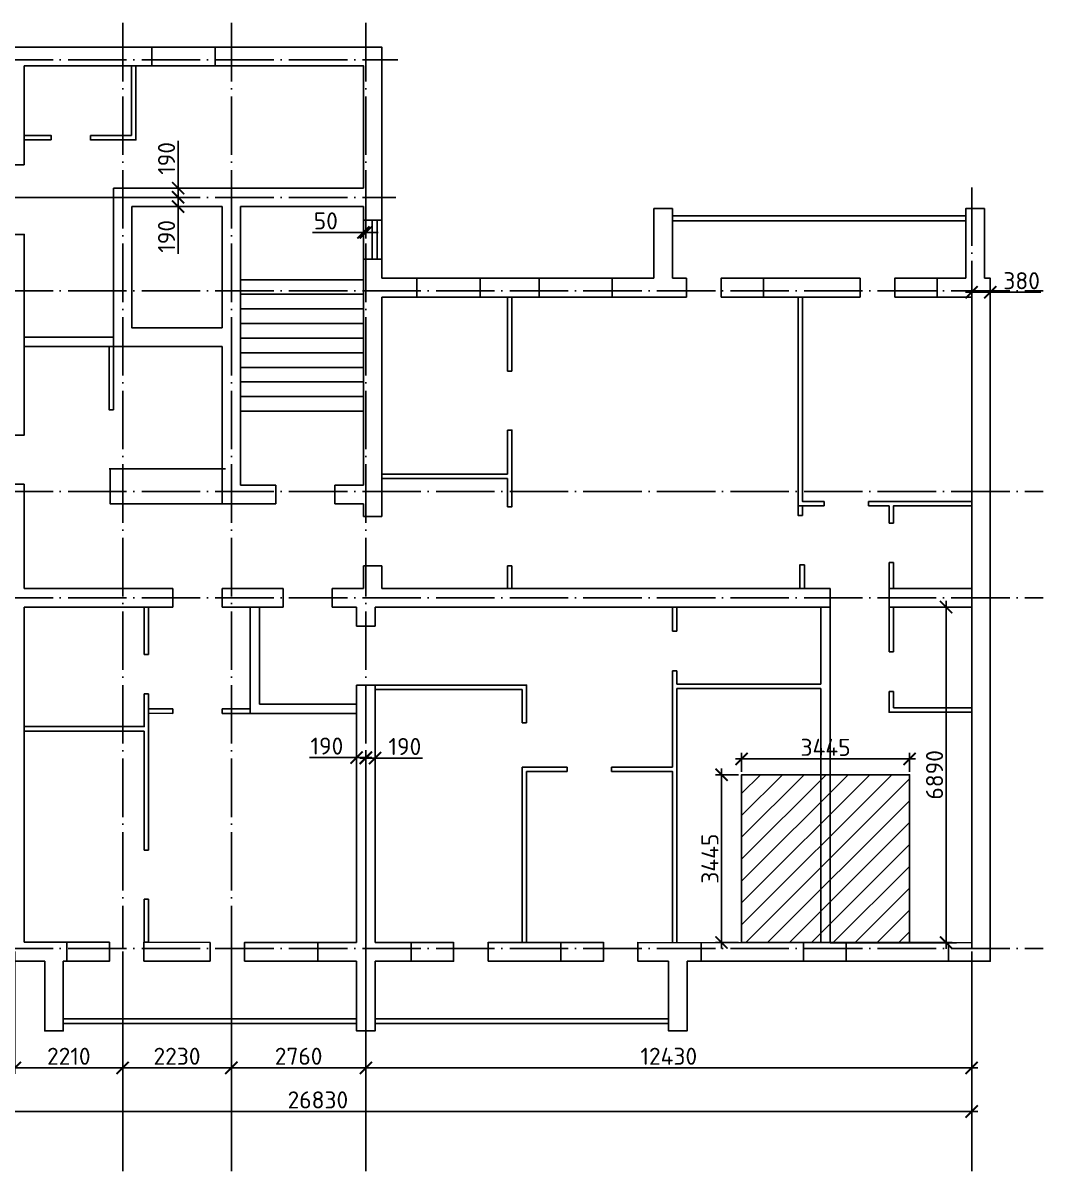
# Paper-space layout 'Лист2' of a CAD drawing. Header units: millimetres. Extents: x 96 to 513, y 81 to 867.
# Drawn here: x 304 to 513.3, y 631.6 to 867.3 of the extents above; entities that cross this region are included whole.
import ezdxf

# ---------------------------------------------------------------- set-up
doc = ezdxf.new("R2010")
doc.units = ezdxf.units.MM
doc.header["$LTSCALE"] = 0.5
doc.linetypes.add('ACAD_ISO04W100', pattern=[30, 24, -3, 0, -3])
for name, color, linetype in [('оси', 7, 'ACAD_ISO04W100'), ('размеры', 7, 'Continuous'), ('тонкие', 7, 'Continuous')]:
    doc.layers.add(name, color=color, linetype=linetype)
doc.layers.add('построения', color=6, linetype='Continuous', lineweight=25)
doc.layers.add('ТОНКИЕе', color=7, linetype='Continuous', lineweight=25)
doc.styles.add('Наклонный', font='isocpeur.ttf', dxfattribs={"height": 3.5})
doc.dimstyles.new('СТРОИТЕЛЬНЫЙ', dxfattribs={"dimtxt": 3.5, "dimasz": 2.5, "dimexe": 1.25, "dimexo": 0.625, "dimtad": 1, "dimdec": 0, "dimlfac": 100, "dimdsep": 46, "dimtxsty": 'Наклонный', "dimblk1": 'ARCHTICK', "dimblk2": 'ARCHTICK', "dimsah": 1, "dimcen": 0, "dimdle": 1.25, "dimadec": 0, "dimazin": 0, "dimtfac": 0.75, "dimtdec": 0, "dimtmove": 0, "dimatfit": 3, "dimldrblk": 'ARCHTICK', "dimfxl": 1, "dimtolj": 1, "dimtzin": 0, "dimarcsym": 0})

# ---------------------------------------------------------------- blocks, each defined once
blk = doc.blocks.new('_ArchTick')
at = {"color": 0, "linetype": 'ByBlock', "const_width": 0.15}
blk.add_lwpolyline([(-0.5, -0.5), (0.5, 0.5)], dxfattribs=at)
blk = doc.blocks.new('*D726')
at = {"layer": 'Defpoints', "color": 0, "transparency": 16777216}
for p in [(302.33, 677.31), (324.43, 677.31), (324.43, 652.82)]:
    blk.add_point(p, dxfattribs=at)
at = {"layer": 'размеры', "color": 0, "lineweight": -2, "transparency": 16777216}
for p, q in [((302.33, 676.69), (302.33, 651.57)), ((324.43, 676.69), (324.43, 651.57)), ((301.08, 652.82), (325.68, 652.82))]:
    blk.add_line(p, q, dxfattribs=at)
at = {"layer": 'размеры', "color": 0, "lineweight": -2, "transparency": 16777216, "xscale": 2.5, "yscale": 2.5, "zscale": 2.5, "rotation": 180}
blk.add_blockref('_ArchTick', (302.33, 652.82), dxfattribs=at)
at = {"layer": 'размеры', "color": 0, "lineweight": -2, "transparency": 16777216, "xscale": 2.5, "yscale": 2.5, "zscale": 2.5}
blk.add_blockref('_ArchTick', (324.43, 652.82), dxfattribs=at)
at = {"layer": 'размеры', "color": 0, "transparency": 16777216, "insert": (313.38, 655.2), "char_height": 3.5, "attachment_point": 5, "style": 'Наклонный'}
blk.add_mtext('\\A1;2210', dxfattribs=at)
blk = doc.blocks.new('*D727')
at = {"layer": 'Defpoints', "color": 0, "transparency": 16777216}
for p in [(324.43, 677.31), (346.73, 678.51), (346.73, 652.82)]:
    blk.add_point(p, dxfattribs=at)
at = {"layer": 'размеры', "color": 0, "lineweight": -2, "transparency": 16777216}
for p, q in [((324.43, 676.69), (324.43, 651.57)), ((346.73, 677.89), (346.73, 651.57)), ((323.18, 652.82), (347.98, 652.82))]:
    blk.add_line(p, q, dxfattribs=at)
at = {"layer": 'размеры', "color": 0, "lineweight": -2, "transparency": 16777216, "xscale": 2.5, "yscale": 2.5, "zscale": 2.5, "rotation": 180}
blk.add_blockref('_ArchTick', (324.43, 652.82), dxfattribs=at)
at = {"layer": 'размеры', "color": 0, "lineweight": -2, "transparency": 16777216, "xscale": 2.5, "yscale": 2.5, "zscale": 2.5}
blk.add_blockref('_ArchTick', (346.73, 652.82), dxfattribs=at)
at = {"layer": 'размеры', "color": 0, "transparency": 16777216, "insert": (335.58, 655.2), "char_height": 3.5, "attachment_point": 5, "style": 'Наклонный'}
blk.add_mtext('\\A1;2230', dxfattribs=at)
blk = doc.blocks.new('*D718')
at = {"layer": 'Defpoints', "color": 0, "transparency": 16777216}
for p in [(346.73, 678.51), (374.33, 678.56), (374.33, 652.82)]:
    blk.add_point(p, dxfattribs=at)
at = {"layer": 'размеры', "color": 0, "lineweight": -2, "transparency": 16777216}
for p, q in [((346.73, 677.89), (346.73, 651.57)), ((374.33, 677.93), (374.33, 651.57)), ((345.48, 652.82), (375.58, 652.82))]:
    blk.add_line(p, q, dxfattribs=at)
at = {"layer": 'размеры', "color": 0, "lineweight": -2, "transparency": 16777216, "xscale": 2.5, "yscale": 2.5, "zscale": 2.5, "rotation": 180}
blk.add_blockref('_ArchTick', (346.73, 652.82), dxfattribs=at)
at = {"layer": 'размеры', "color": 0, "lineweight": -2, "transparency": 16777216, "xscale": 2.5, "yscale": 2.5, "zscale": 2.5}
blk.add_blockref('_ArchTick', (374.33, 652.82), dxfattribs=at)
at = {"layer": 'размеры', "color": 0, "transparency": 16777216, "insert": (360.53, 655.2), "char_height": 3.5, "attachment_point": 5, "style": 'Наклонный'}
blk.add_mtext('\\A1;2760', dxfattribs=at)
blk = doc.blocks.new('*D728')
at = {"layer": 'Defpoints', "color": 0, "transparency": 16777216}
for p in [(374.33, 678.56), (498.63, 677.31), (498.63, 652.82)]:
    blk.add_point(p, dxfattribs=at)
at = {"layer": 'размеры', "color": 0, "lineweight": -2, "transparency": 16777216}
for p, q in [((374.33, 677.93), (374.33, 651.57)), ((498.63, 676.69), (498.63, 651.57)), ((373.08, 652.82), (499.88, 652.82))]:
    blk.add_line(p, q, dxfattribs=at)
at = {"layer": 'размеры', "color": 0, "lineweight": -2, "transparency": 16777216, "xscale": 2.5, "yscale": 2.5, "zscale": 2.5, "rotation": 180}
blk.add_blockref('_ArchTick', (374.33, 652.82), dxfattribs=at)
at = {"layer": 'размеры', "color": 0, "lineweight": -2, "transparency": 16777216, "xscale": 2.5, "yscale": 2.5, "zscale": 2.5}
blk.add_blockref('_ArchTick', (498.63, 652.82), dxfattribs=at)
at = {"layer": 'размеры', "color": 0, "transparency": 16777216, "insert": (436.48, 655.2), "char_height": 3.5, "attachment_point": 5, "style": 'Наклонный'}
blk.add_mtext('\\A1;12430', dxfattribs=at)
blk = doc.blocks.new('*D735')
at = {"layer": 'Defpoints', "color": 0, "transparency": 16777216}
for p in [(335.8, 833.41), (348.75, 833.41), (301.57, 831.51)]:
    blk.add_point(p, dxfattribs=at)
at = {"layer": 'размеры', "color": 0, "lineweight": -2, "transparency": 16777216}
for p, q in [((335.8, 833.41), (335.8, 843.11)), ((348.12, 833.41), (334.55, 833.41)), ((335.8, 830.26), (335.8, 833.41)), ((302.19, 831.51), (337.05, 831.51))]:
    blk.add_line(p, q, dxfattribs=at)
at = {"layer": 'размеры', "color": 0, "lineweight": -2, "transparency": 16777216, "xscale": 2.5, "yscale": 2.5, "zscale": 2.5}
for p, rotation in [((335.8, 833.41), 90), ((335.8, 831.51), 270)]:
    blk.add_blockref('_ArchTick', p, dxfattribs=dict(at, rotation=rotation))
at = {"layer": 'размеры', "color": 0, "transparency": 16777216, "insert": (333.43, 839.51), "char_height": 3.5, "attachment_point": 5, "rotation": 90, "style": 'Наклонный'}
blk.add_mtext('\\A1;190', dxfattribs=at)
blk = doc.blocks.new('*D736')
at = {"layer": 'Defpoints', "color": 0, "transparency": 16777216}
for p in [(326.33, 829.61), (335.8, 831.51), (335.8, 829.61)]:
    blk.add_point(p, dxfattribs=at)
at = {"layer": 'размеры', "color": 0, "lineweight": -2, "transparency": 16777216}
for p, q in [((335.8, 832.76), (335.8, 829.61)), ((326.96, 829.61), (337.05, 829.61)), ((335.18, 831.51), (334.55, 831.51)), ((335.8, 829.61), (335.8, 819.91))]:
    blk.add_line(p, q, dxfattribs=at)
at = {"layer": 'размеры', "color": 0, "lineweight": -2, "transparency": 16777216, "xscale": 2.5, "yscale": 2.5, "zscale": 2.5}
for p, rotation in [((335.8, 831.51), 90), ((335.8, 829.61), 270)]:
    blk.add_blockref('_ArchTick', p, dxfattribs=dict(at, rotation=rotation))
at = {"layer": 'размеры', "color": 0, "transparency": 16777216, "insert": (333.43, 823.51), "char_height": 3.5, "attachment_point": 5, "rotation": 90, "style": 'Наклонный'}
blk.add_mtext('\\A1;190', dxfattribs=at)
blk = doc.blocks.new('*D737')
at = {"layer": 'Defpoints', "color": 0, "transparency": 16777216}
for p in [(373.83, 829.61), (374.33, 829.61), (373.83, 824.31)]:
    blk.add_point(p, dxfattribs=at)
at = {"layer": 'размеры', "color": 0, "lineweight": -2, "transparency": 16777216}
for p, q in [((373.83, 828.99), (373.83, 823.06)), ((374.33, 828.99), (374.33, 823.06)), ((373.83, 824.31), (363.38, 824.31)), ((374.33, 824.31), (373.83, 824.31)), ((374.33, 824.31), (376.83, 824.31))]:
    blk.add_line(p, q, dxfattribs=at)
at = {"layer": 'размеры', "color": 0, "lineweight": -2, "transparency": 16777216, "xscale": 2.5, "yscale": 2.5, "zscale": 2.5}
blk.add_blockref('_ArchTick', (373.83, 824.31), dxfattribs=at)
at = {"layer": 'размеры', "color": 0, "lineweight": -2, "transparency": 16777216, "xscale": 2.5, "yscale": 2.5, "zscale": 2.5, "rotation": 180}
blk.add_blockref('_ArchTick', (374.33, 824.31), dxfattribs=at)
at = {"layer": 'размеры', "color": 0, "transparency": 16777216, "insert": (366.11, 826.68), "char_height": 3.5, "attachment_point": 5, "style": 'Наклонный'}
blk.add_mtext('\\A1;50', dxfattribs=at)
blk = doc.blocks.new('*D738')
at = {"layer": 'Defpoints', "color": 0, "transparency": 16777216}
for p in [(498.63, 811.01), (502.43, 812.03), (502.43, 812.03)]:
    blk.add_point(p, dxfattribs=at)
at = {"layer": 'размеры', "color": 0, "lineweight": -2, "transparency": 16777216}
for p, q in [((498.63, 811.64), (498.63, 813.28)), ((497.38, 812.03), (502.43, 812.03)), ((502.43, 812.03), (512.83, 812.03)), ((502.43, 811.4), (502.43, 810.78))]:
    blk.add_line(p, q, dxfattribs=at)
at = {"layer": 'размеры', "color": 0, "lineweight": -2, "transparency": 16777216, "xscale": 2.5, "yscale": 2.5, "zscale": 2.5, "rotation": 180}
blk.add_blockref('_ArchTick', (498.63, 812.03), dxfattribs=at)
at = {"layer": 'размеры', "color": 0, "lineweight": -2, "transparency": 16777216, "xscale": 2.5, "yscale": 2.5, "zscale": 2.5}
blk.add_blockref('_ArchTick', (502.43, 812.03), dxfattribs=at)
at = {"layer": 'размеры', "color": 0, "transparency": 16777216, "insert": (508.88, 814.4), "char_height": 3.5, "attachment_point": 5, "style": 'Наклонный'}
blk.add_mtext('\\A1;380', dxfattribs=at)
blk = doc.blocks.new('*D741')
at = {"layer": 'Defpoints', "color": 0, "transparency": 16777216}
for p in [(372.43, 716.51), (372.43, 712.98), (374.33, 677.31)]:
    blk.add_point(p, dxfattribs=at)
at = {"layer": 'размеры', "color": 0, "lineweight": -2, "transparency": 16777216}
for p, q in [((372.43, 716.51), (362.73, 716.51)), ((372.43, 713.61), (372.43, 717.76)), ((375.58, 716.51), (372.43, 716.51)), ((374.33, 677.94), (374.33, 717.76))]:
    blk.add_line(p, q, dxfattribs=at)
at = {"layer": 'размеры', "color": 0, "lineweight": -2, "transparency": 16777216, "xscale": 2.5, "yscale": 2.5, "zscale": 2.5, "rotation": 180}
blk.add_blockref('_ArchTick', (372.43, 716.51), dxfattribs=at)
at = {"layer": 'размеры', "color": 0, "lineweight": -2, "transparency": 16777216, "xscale": 2.5, "yscale": 2.5, "zscale": 2.5}
blk.add_blockref('_ArchTick', (374.33, 716.51), dxfattribs=at)
at = {"layer": 'размеры', "color": 0, "transparency": 16777216, "insert": (366.33, 718.88), "char_height": 3.5, "attachment_point": 5, "style": 'Наклонный'}
blk.add_mtext('\\A1;190', dxfattribs=at)
blk = doc.blocks.new('*D720')
at = {"layer": 'Defpoints', "color": 0, "transparency": 16777216}
for p in [(374.33, 716.41), (376.23, 716.41), (376.23, 713.32)]:
    blk.add_point(p, dxfattribs=at)
at = {"layer": 'размеры', "color": 0, "lineweight": -2, "transparency": 16777216}
for p, q in [((376.23, 713.94), (376.23, 717.66)), ((373.08, 716.41), (376.23, 716.41)), ((374.33, 715.78), (374.33, 715.16)), ((376.23, 716.41), (385.93, 716.41))]:
    blk.add_line(p, q, dxfattribs=at)
at = {"layer": 'размеры', "color": 0, "lineweight": -2, "transparency": 16777216, "xscale": 2.5, "yscale": 2.5, "zscale": 2.5, "rotation": 180}
blk.add_blockref('_ArchTick', (374.33, 716.41), dxfattribs=at)
at = {"layer": 'размеры', "color": 0, "lineweight": -2, "transparency": 16777216, "xscale": 2.5, "yscale": 2.5, "zscale": 2.5}
blk.add_blockref('_ArchTick', (376.23, 716.41), dxfattribs=at)
at = {"layer": 'размеры', "color": 0, "transparency": 16777216, "insert": (382.33, 718.78), "char_height": 3.5, "attachment_point": 5, "style": 'Наклонный'}
blk.add_mtext('\\A1;190', dxfattribs=at)
blk = doc.blocks.new('*D724')
at = {"layer": 'Defpoints', "color": 0, "transparency": 16777216}
for p in [(498.63, 652.82), (230.33, 652.8), (498.63, 643.86)]:
    blk.add_point(p, dxfattribs=at)
at = {"layer": 'размеры', "color": 0, "lineweight": -2, "transparency": 16777216}
for p, q in [((230.33, 652.17), (230.33, 642.61)), ((498.63, 652.2), (498.63, 642.61)), ((229.08, 643.86), (499.88, 643.86))]:
    blk.add_line(p, q, dxfattribs=at)
at = {"layer": 'размеры', "color": 0, "lineweight": -2, "transparency": 16777216, "xscale": 2.5, "yscale": 2.5, "zscale": 2.5, "rotation": 180}
blk.add_blockref('_ArchTick', (230.33, 643.86), dxfattribs=at)
at = {"layer": 'размеры', "color": 0, "lineweight": -2, "transparency": 16777216, "xscale": 2.5, "yscale": 2.5, "zscale": 2.5}
blk.add_blockref('_ArchTick', (498.63, 643.86), dxfattribs=at)
at = {"layer": 'размеры', "color": 0, "transparency": 16777216, "insert": (364.48, 646.24), "char_height": 3.5, "attachment_point": 5, "style": 'Наклонный'}
blk.add_mtext('\\A1;26830', dxfattribs=at)
blk = doc.blocks.new('*D721')
at = {"layer": 'Defpoints', "color": 0, "transparency": 16777216}
for p in [(482.14, 747.41), (493.38, 747.41), (472.87, 678.53)]:
    blk.add_point(p, dxfattribs=at)
at = {"layer": 'размеры', "color": 0, "lineweight": -2, "transparency": 16777216}
for p, q in [((482.77, 747.41), (494.63, 747.41)), ((493.38, 677.28), (493.38, 748.66)), ((473.5, 678.53), (494.63, 678.53))]:
    blk.add_line(p, q, dxfattribs=at)
at = {"layer": 'размеры', "color": 0, "lineweight": -2, "transparency": 16777216, "xscale": 2.5, "yscale": 2.5, "zscale": 2.5}
for p, rotation in [((493.38, 747.41), 90), ((493.38, 678.53), 270)]:
    blk.add_blockref('_ArchTick', p, dxfattribs=dict(at, rotation=rotation))
at = {"layer": 'размеры', "color": 0, "transparency": 16777216, "insert": (491.01, 712.97), "char_height": 3.5, "attachment_point": 5, "rotation": 90, "style": 'Наклонный'}
blk.add_mtext('\\A1;6890', dxfattribs=at)
blk = doc.blocks.new('*D722')
at = {"layer": 'Defpoints', "color": 0, "transparency": 16777216}
for p in [(485.87, 716.24), (451.42, 712.99), (485.87, 712.99)]:
    blk.add_point(p, dxfattribs=at)
at = {"layer": 'размеры', "color": 0, "lineweight": -2, "transparency": 16777216}
for p, q in [((451.42, 713.62), (451.42, 717.49)), ((485.87, 713.62), (485.87, 717.49)), ((450.17, 716.24), (487.12, 716.24))]:
    blk.add_line(p, q, dxfattribs=at)
at = {"layer": 'размеры', "color": 0, "lineweight": -2, "transparency": 16777216, "xscale": 2.5, "yscale": 2.5, "zscale": 2.5, "rotation": 180}
blk.add_blockref('_ArchTick', (451.42, 716.24), dxfattribs=at)
at = {"layer": 'размеры', "color": 0, "lineweight": -2, "transparency": 16777216, "xscale": 2.5, "yscale": 2.5, "zscale": 2.5}
blk.add_blockref('_ArchTick', (485.87, 716.24), dxfattribs=at)
at = {"layer": 'размеры', "color": 0, "transparency": 16777216, "insert": (468.65, 718.61), "char_height": 3.5, "attachment_point": 5, "style": 'Наклонный'}
blk.add_mtext('\\A1;3445', dxfattribs=at)
blk = doc.blocks.new('*D723')
at = {"layer": 'Defpoints', "color": 0, "transparency": 16777216}
for p in [(451.42, 712.99), (447.31, 678.54), (451.42, 678.54)]:
    blk.add_point(p, dxfattribs=at)
at = {"layer": 'размеры', "color": 0, "lineweight": -2, "transparency": 16777216}
for p, q in [((447.31, 714.24), (447.31, 677.29)), ((450.8, 712.99), (446.06, 712.99)), ((450.8, 678.54), (446.06, 678.54))]:
    blk.add_line(p, q, dxfattribs=at)
at = {"layer": 'размеры', "color": 0, "lineweight": -2, "transparency": 16777216, "xscale": 2.5, "yscale": 2.5, "zscale": 2.5}
for p, rotation in [((447.31, 712.99), 90), ((447.31, 678.54), 270)]:
    blk.add_blockref('_ArchTick', p, dxfattribs=dict(at, rotation=rotation))
at = {"layer": 'размеры', "color": 0, "transparency": 16777216, "insert": (444.93, 695.77), "char_height": 3.5, "attachment_point": 5, "rotation": 90, "style": 'Наклонный'}
blk.add_mtext('\\A1;3445', dxfattribs=at)

psp = doc.layouts.new('Лист2')

# ---------------------------------------------------------------- hatches: boundary and pattern name
at = {"layer": 'тонкие', "transparency": 33554687}
h = psp.add_hatch(dxfattribs=at)
h.set_pattern_fill('ANSI31', color=1)
h.set_pattern_definition([(45, (120439.6463, -37660.4887), (-2.24506403, 2.24506403), [])])
h.paths.add_polyline_path([(485.875, 678.545), (451.425, 678.545), (451.425, 712.995), (485.875, 712.995)])

# ---------------------------------------------------------------- linework, layer by layer
at = {"layer": 'оси', "color": 0}
for points in [[(324.43, 867.311), (324.43, 677.311)], [(346.73, 867.311), (346.73, 677.311)], [(374.33, 867.311), (374.33, 677.311)], [(222.633, 859.711), (380.891, 859.711)], [(498.63, 833.556), (498.63, 677.311)], [(222.633, 831.511), (380.498, 831.511)], [(222.633, 812.311), (513.27, 812.311)], [(222.633, 771.111), (513.27, 771.111)], [(222.633, 749.311), (513.27, 749.311)], [(222.633, 677.311), (513.27, 677.311)]]:
    psp.add_lwpolyline(points, dxfattribs=at)
at = {"layer": 'построения'}
for p, q in [((324.43, 833.411), (322.53, 833.411)), ((322.53, 833.411), (322.53, 811.059)), ((373.83, 833.411), (323.662, 833.411)), ((323.662, 833.411), (324.43, 833.411)), ((344.83, 829.611), (326.33, 829.611)), ((326.33, 829.611), (326.33, 811.568)), ((344.83, 829.611), (344.83, 804.711)), ((373.83, 829.611), (348.63, 829.611)), ((348.63, 829.611), (348.63, 772.411)), ((326.33, 812.311), (326.33, 814.211)), ((322.53, 811.059), (322.53, 812.311)), ((322.53, 812.311), (322.53, 810.411)), ((326.33, 811.568), (326.33, 812.311)), ((344.83, 800.911), (344.83, 769.308)), ((348.63, 772.411), (355.881, 772.411)), ((367.981, 772.411), (373.83, 772.411))]:
    psp.add_line(p, q, dxfattribs=at)
for points in [[(377.63, 814.911), (377.63, 858.411), (377.63, 862.311), (231.63, 862.311), (227.73, 862.311)], [(373.83, 833.411), (373.83, 858.511), (373.83, 858.511), (373.83, 858.511), (304.23, 858.511)], [(304.23, 858.511), (304.23, 838.211)], [(322.53, 833.411), (322.53, 800.911), (344.83, 800.911)], [(373.83, 811.011), (373.83, 829.611)], [(304.23, 823.911), (304.23, 782.711)], [(433.43, 814.911), (377.63, 814.911)], [(440.1, 814.911), (437.23, 814.911)], [(440.23, 674.711), (498.63, 674.711), (502.43, 674.711), (502.43, 812.028), (502.43, 812.311), (502.43, 814.911), (501.23, 814.911)], [(475.754, 814.911), (447.2, 814.911)], [(497.43, 814.911), (482.854, 814.911)], [(344.83, 804.711), (326.33, 804.711), (326.33, 811.568)], [(373.83, 811.011), (373.83, 772.411)], [(440.1, 811.012), (377.63, 811.011)], [(377.63, 765.985), (377.63, 811.011)], [(475.754, 811.012), (447.2, 811.012)], [(498.63, 811.012), (498.43, 811.012), (482.854, 811.012)], [(498.631, 751.211), (498.63, 811.012)], [(304.23, 772.611), (304.23, 751.211)], [(344.83, 771.111), (344.83, 768.611), (355.881, 768.611)], [(367.981, 768.611), (373.83, 768.611)], [(373.83, 768.611), (373.83, 765.985)], [(373.83, 755.885), (373.83, 751.211)], [(377.63, 751.211), (377.63, 755.885)], [(334.73, 751.211), (304.23, 751.211)], [(357.33, 751.211), (344.83, 751.211)], [(373.83, 751.211), (367.43, 751.211)], [(469.593, 751.211), (377.63, 751.211)], [(498.63, 751.211), (481.693, 751.211)], [(304.23, 747.411), (304.23, 678.611)], [(304.23, 747.411), (334.73, 747.411)], [(344.83, 747.411), (357.33, 747.411)], [(367.43, 747.411), (372.43, 747.411)], [(372.43, 747.411), (372.43, 743.482)], [(376.23, 747.411), (469.593, 747.411)], [(376.23, 743.482), (376.23, 747.411)], [(481.693, 747.411), (498.631, 747.411)], [(498.632, 678.511), (498.631, 747.411)], [(372.43, 731.382), (372.43, 678.558)], [(376.23, 678.557), (376.23, 731.382)], [(230.33, 678.611), (230.33, 674.711), (308.43, 674.711)], [(312.23, 674.711), (313, 674.711)], [(328.8, 674.711), (342.358, 674.711)], [(349.458, 674.711), (372.43, 674.711)], [(430.161, 674.711), (436.43, 674.711)]]:
    psp.add_lwpolyline(points, dxfattribs=at)
at = {"layer": 'ТОНКИЕе', "color": 6}
for points in [[(330.405, 862.311), (330.405, 859.065), (330.405, 858.511), (343.405, 858.511), (343.405, 862.311)], [(304.23, 858.511), (326.23, 858.511), (326.23, 844.211)], [(326.23, 843.311), (327.13, 843.311), (327.13, 858.511)], [(304.23, 844.211), (309.73, 844.211), (309.73, 843.311)], [(317.83, 844.211), (326.23, 844.211)], [(317.83, 843.282), (317.83, 844.211)], [(309.73, 843.311), (304.23, 843.311)], [(326.23, 843.311), (317.83, 843.311)], [(300.43, 838.211), (304.23, 838.211)], [(348.63, 829.611), (348.63, 814.611), (359.599, 814.611)], [(377.63, 826.842), (377.63, 827.842), (377.63, 826.842), (377.63, 827.842), (377.63, 826.842), (376.63, 826.842), (376.63, 818.842), (375.63, 818.842), (375.63, 826.842)], [(433.43, 814.911), (433.43, 829.211), (437.23, 829.211), (437.23, 814.911)], [(437.23, 829.211), (437.23, 826.711), (497.43, 826.711), (497.43, 827.711), (437.23, 827.711)], [(497.43, 814.911), (497.43, 829.211), (501.23, 829.211), (501.23, 814.911)], [(373.83, 826.842), (377.63, 826.842), (377.63, 826.842), (377.63, 818.842), (373.83, 818.842)], [(300.43, 823.911), (304.23, 823.911), (304.23, 823.911), (304.23, 782.711), (300.43, 782.711)], [(348.63, 803.214), (348.63, 814.611), (373.83, 814.611)], [(384.795, 814.911), (384.795, 811.011), (384.795, 811.011), (397.795, 811.011), (397.795, 814.911)], [(409.869, 814.911), (409.869, 811.011), (409.869, 811.011), (424.869, 811.011), (424.869, 814.911)], [(440.1, 814.911), (440.1, 811.012)], [(447.2, 811.012), (447.2, 814.911), (447.2, 814.911), (455.3, 814.911), (455.9, 814.911), (455.9, 811.012)], [(475.754, 814.911), (475.754, 811.012)], [(482.854, 811.012), (482.854, 814.911), (482.854, 814.911), (490.954, 814.911), (491.554, 814.911), (491.554, 811.012)], [(348.63, 800.214), (348.63, 811.611), (373.83, 811.611)], [(348.63, 800.214), (348.63, 811.611), (373.83, 811.611)], [(403.38, 795.829), (403.38, 811.011)], [(403.38, 811.011), (404.28, 811.011), (404.28, 795.829)], [(463.906, 811.012), (463.006, 811.012), (463.006, 769.101), (463.006, 768.201), (468.382, 768.201)], [(468.382, 769.101), (463.906, 769.101), (463.906, 811.012)], [(348.63, 797.214), (348.63, 808.611), (373.83, 808.611)], [(348.63, 797.214), (348.63, 808.611), (373.83, 808.611)], [(348.63, 794.214), (348.63, 805.611), (373.83, 805.611)], [(348.63, 794.214), (348.63, 805.611), (373.83, 805.611)], [(322.53, 800.911), (304.23, 800.911), (304.23, 800.911), (304.23, 802.811), (322.53, 802.811)], [(348.63, 791.214), (348.63, 802.611), (373.83, 802.611)], [(348.63, 791.214), (348.63, 802.611), (373.83, 802.611)], [(322.53, 800.911), (322.53, 787.898), (321.63, 787.898), (321.63, 800.911)], [(348.63, 788.214), (348.63, 799.611), (373.83, 799.611)], [(348.63, 788.214), (348.63, 799.611), (373.83, 799.611)], [(348.63, 785.214), (348.63, 796.611), (373.83, 796.611)], [(348.63, 785.214), (348.63, 796.611), (373.83, 796.611)], [(403.38, 795.829), (404.28, 795.829)], [(348.63, 782.214), (348.63, 793.611), (373.83, 793.611)], [(348.63, 782.214), (348.63, 793.611), (373.83, 793.611)], [(348.63, 779.214), (348.63, 790.611), (373.83, 790.611)], [(348.63, 779.214), (348.63, 790.611), (373.83, 790.611)], [(348.63, 776.214), (348.63, 787.611), (373.83, 787.611)], [(403.38, 774.667), (403.38, 783.729)], [(404.28, 783.729), (404.28, 767.985)], [(321.63, 775.798), (345.515, 775.798)], [(344.83, 768.611), (321.829, 768.611), (321.829, 775.798)], [(377.63, 774.667), (403.38, 774.667)], [(377.63, 774.667), (377.63, 773.767), (403.38, 773.767)], [(403.38, 767.985), (403.38, 773.767)], [(300.43, 772.611), (304.23, 772.611)], [(355.881, 772.411), (355.881, 768.611)], [(468.382, 769.101), (468.382, 768.201)], [(481.693, 769.101), (477.482, 769.101)], [(477.482, 768.201), (477.482, 769.101)], [(481.693, 769.101), (498.631, 769.101)], [(498.631, 769.101), (498.631, 768.201), (482.593, 768.201), (482.593, 768.201), (482.593, 764.663)], [(377.63, 765.985), (373.83, 765.985)], [(463.006, 768.201), (463.006, 766.222), (463.906, 766.222), (463.906, 768.201)], [(477.482, 768.201), (481.693, 768.201)], [(481.693, 764.663), (481.693, 768.201)], [(481.693, 764.663), (482.593, 764.663)], [(481.693, 751.211), (481.693, 756.563)], [(482.593, 756.563), (481.693, 756.563)], [(482.593, 756.563), (482.593, 751.211)], [(373.83, 755.885), (377.63, 755.885)], [(463.402, 751.211), (403.38, 751.211), (403.38, 755.885)], [(403.38, 755.885), (404.28, 755.885)], [(404.28, 755.885), (404.28, 751.211)], [(464.302, 756.108), (464.302, 751.211), (463.402, 751.211), (463.402, 756.108), (464.302, 756.108)], [(334.73, 747.411), (334.73, 751.211)], [(344.83, 751.211), (344.83, 747.411)], [(357.33, 751.211), (357.33, 747.411)], [(372.43, 747.411), (367.43, 747.411), (367.43, 751.211)], [(469.593, 747.411), (469.593, 751.211)], [(481.693, 751.211), (481.693, 747.411)], [(304.23, 747.411), (328.843, 747.411), (328.843, 737.694)], [(328.843, 747.411), (329.743, 747.411), (329.743, 737.694)], [(344.83, 747.411), (350.603, 747.411), (350.603, 727.465)], [(352.503, 727.465), (352.503, 747.411)], [(438.162, 742.452), (438.162, 747.411), (438.162, 747.411), (437.262, 747.411), (437.262, 742.452)], [(495.495, 678.511), (469.593, 678.511), (469.593, 747.411), (469.593, 747.411), (467.693, 747.411), (467.693, 731.604)], [(481.693, 747.411), (481.693, 738.192)], [(481.693, 747.411), (482.593, 747.411), (482.593, 738.192)], [(372.43, 743.482), (376.23, 743.482)], [(437.262, 742.452), (438.162, 742.452)], [(329.743, 737.694), (328.843, 737.694)], [(482.574, 738.192), (481.693, 738.192)], [(481.693, 738.192), (482.593, 738.192)], [(437.262, 734.352), (437.262, 714.544)], [(438.162, 734.352), (437.262, 734.352)], [(438.162, 731.604), (438.162, 734.352)], [(376.23, 731.382), (372.43, 731.382)], [(376.23, 731.382), (376.23, 730.482), (406.404, 730.482)], [(376.23, 731.382), (406.404, 731.382), (407.304, 731.382), (407.304, 723.644)], [(438.162, 731.604), (467.693, 731.604)], [(438.162, 714.544), (438.162, 730.704)], [(467.693, 730.704), (438.162, 730.704)], [(467.693, 730.704), (467.693, 678.521)], [(328.843, 729.594), (328.843, 722.867), (304.23, 722.867)], [(328.843, 729.594), (329.743, 729.594)], [(329.743, 729.594), (329.743, 722.867), (329.743, 721.967)], [(406.404, 730.482), (406.404, 723.644)], [(481.693, 730.092), (481.693, 725.828), (498.631, 725.828)], [(481.693, 730.092), (482.593, 730.092)], [(482.593, 730.092), (482.593, 726.728), (482.593, 726.728), (498.631, 726.728)], [(329.743, 727.465), (329.743, 725.601), (334.73, 725.593)], [(334.73, 726.549), (329.743, 726.549)], [(334.73, 726.549), (334.73, 725.593)], [(350.603, 726.549), (344.83, 726.549)], [(344.83, 725.593), (344.83, 726.549)], [(350.603, 727.465), (350.603, 725.565), (372.43, 725.565)], [(352.503, 727.465), (372.43, 727.465)], [(344.83, 725.593), (350.603, 725.565), (352.503, 725.565)], [(406.404, 723.644), (407.304, 723.644)], [(328.843, 721.967), (304.23, 721.967)], [(328.843, 697.538), (328.843, 721.967)], [(329.743, 721.967), (329.743, 697.538)], [(406.404, 714.544), (406.404, 678.545)], [(407.304, 714.544), (406.404, 714.544)], [(407.304, 714.544), (415.651, 714.544)], [(415.651, 714.544), (415.651, 713.644)], [(424.751, 714.544), (437.262, 714.544)], [(424.751, 713.644), (424.751, 714.544)], [(438.162, 714.544), (438.162, 678.533)], [(407.304, 713.644), (407.304, 678.545)], [(407.304, 713.644), (415.651, 713.644)], [(424.751, 713.644), (437.262, 713.644), (437.262, 713.644), (437.262, 678.533)], [(328.843, 697.538), (329.743, 697.538)], [(329.743, 687.438), (329.743, 678.591), (329.743, 678.591), (328.843, 678.591), (328.843, 687.438)], [(329.743, 687.438), (328.843, 687.438)], [(304.23, 678.611), (321.7, 678.597)], [(313, 678.604), (313, 674.716), (313, 674.716), (321.7, 674.716), (321.7, 678.597)], [(328.8, 678.602), (328.8, 674.711)], [(328.8, 678.591), (342.358, 678.581)], [(342.358, 678.581), (342.358, 674.711)], [(349.458, 678.576), (372.43, 678.558)], [(349.458, 674.711), (349.458, 678.576), (349.458, 678.576), (364.458, 678.576), (364.458, 674.711)], [(376.23, 678.556), (392.314, 678.55)], [(383.614, 678.604), (383.614, 674.716), (383.614, 674.716), (392.314, 674.716), (392.314, 678.597)], [(399.414, 678.602), (399.414, 674.711)], [(399.414, 678.548), (423.061, 678.539)], [(414.361, 678.604), (414.361, 674.716), (414.361, 674.716), (423.061, 674.716), (423.061, 678.597)], [(430.161, 678.602), (430.161, 674.711)], [(430.161, 678.536), (498.632, 678.511)], [(443.111, 678.531), (443.111, 674.711), (443.111, 674.711), (464.111, 674.711), (464.111, 678.523)], [(472.874, 678.531), (472.874, 674.711), (472.874, 674.711), (493.874, 674.711), (493.874, 678.523)], [(308.43, 674.711), (308.43, 660.411), (312.23, 660.411), (312.23, 674.711)], [(372.43, 674.711), (372.43, 660.411), (376.23, 660.411), (376.23, 674.711)], [(376.23, 674.711), (383.614, 674.716)], [(399.414, 674.711), (414.361, 674.716)], [(436.43, 674.711), (436.43, 660.411), (440.23, 660.411), (440.23, 674.711)], [(312.23, 660.411), (312.23, 662.911), (372.43, 662.911), (372.43, 661.911), (312.23, 661.911)], [(376.23, 660.411), (376.23, 662.911), (436.43, 662.911), (436.43, 661.911), (376.23, 661.911)], [(324.43, 652.822), (324.43, 631.641)], [(346.73, 652.822), (346.73, 631.641)], [(374.33, 652.822), (374.33, 631.641)], [(498.63, 652.822), (498.63, 631.641)]]:
    psp.add_lwpolyline(points, dxfattribs=at)
for points in [[(403.38, 783.729), (404.28, 783.729)], [(367.981, 772.411), (367.981, 768.611)], [(403.38, 767.985), (404.28, 767.985)]]:
    psp.add_lwpolyline(points, close=True, dxfattribs=at)
at = {"layer": 'ТОНКИЕе'}
psp.add_lwpolyline([(481.336, 678.545), (485.875, 678.545), (451.425, 678.545), (451.425, 712.995), (485.875, 712.995), (485.875, 678.545)], dxfattribs=at)

# ---------------------------------------------------------------- dimensions: what is measured, and where the dimension line sits
at = {"layer": 'размеры'}
for base, p1, p2, picture, middle in [((335.802, 833.411), (301.566, 831.511), (348.746, 833.411), '*D735', (333.427, 839.511)), ((335.802, 829.611), (335.802, 831.511), (326.33, 829.611), '*D736', (333.427, 823.511)), ((447.309, 678.545), (451.425, 712.995), (451.425, 678.545), '*D723', (444.934, 695.77))]:
    dim = psp.add_linear_dim(base=base, p1=p1, p2=p2, angle=90, dimstyle='СТРОИТЕЛЬНЫЙ', dxfattribs=at)
    dim.commit()
    dim.dimension.update_dxf_attribs({"geometry": picture, "text_midpoint": middle})
for base, p1, p2, picture, middle in [((373.83, 824.308), (374.33, 829.611), (373.83, 829.611), '*D737', (366.105, 826.683)), ((502.43, 812.028), (498.63, 811.012), (502.43, 812.028), '*D738', (508.88, 814.403)), ((372.43, 716.508), (374.33, 677.311), (372.43, 712.984), '*D741', (366.33, 718.883)), ((376.23, 716.406), (374.33, 716.406), (376.23, 713.316), '*D720', (382.33, 718.781)), ((485.875, 716.238), (451.425, 712.995), (485.875, 712.995), '*D722', (468.65, 718.613))]:
    dim = psp.add_linear_dim(base=base, p1=p1, p2=p2, dimstyle='СТРОИТЕЛЬНЫЙ', dxfattribs=at)
    dim.commit()
    dim.dimension.update_dxf_attribs({"geometry": picture, "text_midpoint": middle})
dim = psp.add_linear_dim(base=(493.382, 747.411), p1=(472.874, 678.531), p2=(482.143, 747.411), angle=90, text='6890', dimstyle='СТРОИТЕЛЬНЫЙ', dxfattribs=at)
dim.commit()
dim.dimension.update_dxf_attribs({"geometry": '*D721', "text_midpoint": (493.382, 712.971), "dimtype": 160})
for base, p1, p2, picture, middle in [((324.43, 652.822), (302.33, 677.311), (324.43, 677.311), '*D726', (313.38, 655.197)), ((346.73, 652.822), (324.43, 677.311), (346.73, 678.511), '*D727', (335.58, 655.197)), ((374.33, 652.822), (346.73, 678.511), (374.33, 678.557), '*D718', (360.53, 655.197)), ((498.63, 652.822), (374.33, 678.557), (498.63, 677.311), '*D728', (436.48, 655.197))]:
    dim = psp.add_linear_dim(base=base, p1=p1, p2=p2, dimstyle='СТРОИТЕЛЬНЫЙ', override={"dimtxsty": 'Наклонный', "dimtmove": 1}, dxfattribs=at)
    dim.commit()
    dim.dimension.update_dxf_attribs({"geometry": picture, "text_midpoint": middle})
at = {"layer": 'размеры', "color": 6}
dim = psp.add_linear_dim(base=(498.63, 643.865), p1=(230.33, 652.797), p2=(498.63, 652.822), dimstyle='СТРОИТЕЛЬНЫЙ', dxfattribs=at)
dim.commit()
dim.dimension.update_dxf_attribs({"geometry": '*D724', "text_midpoint": (364.48, 646.24)})

doc.saveas('drawing.dxf')
